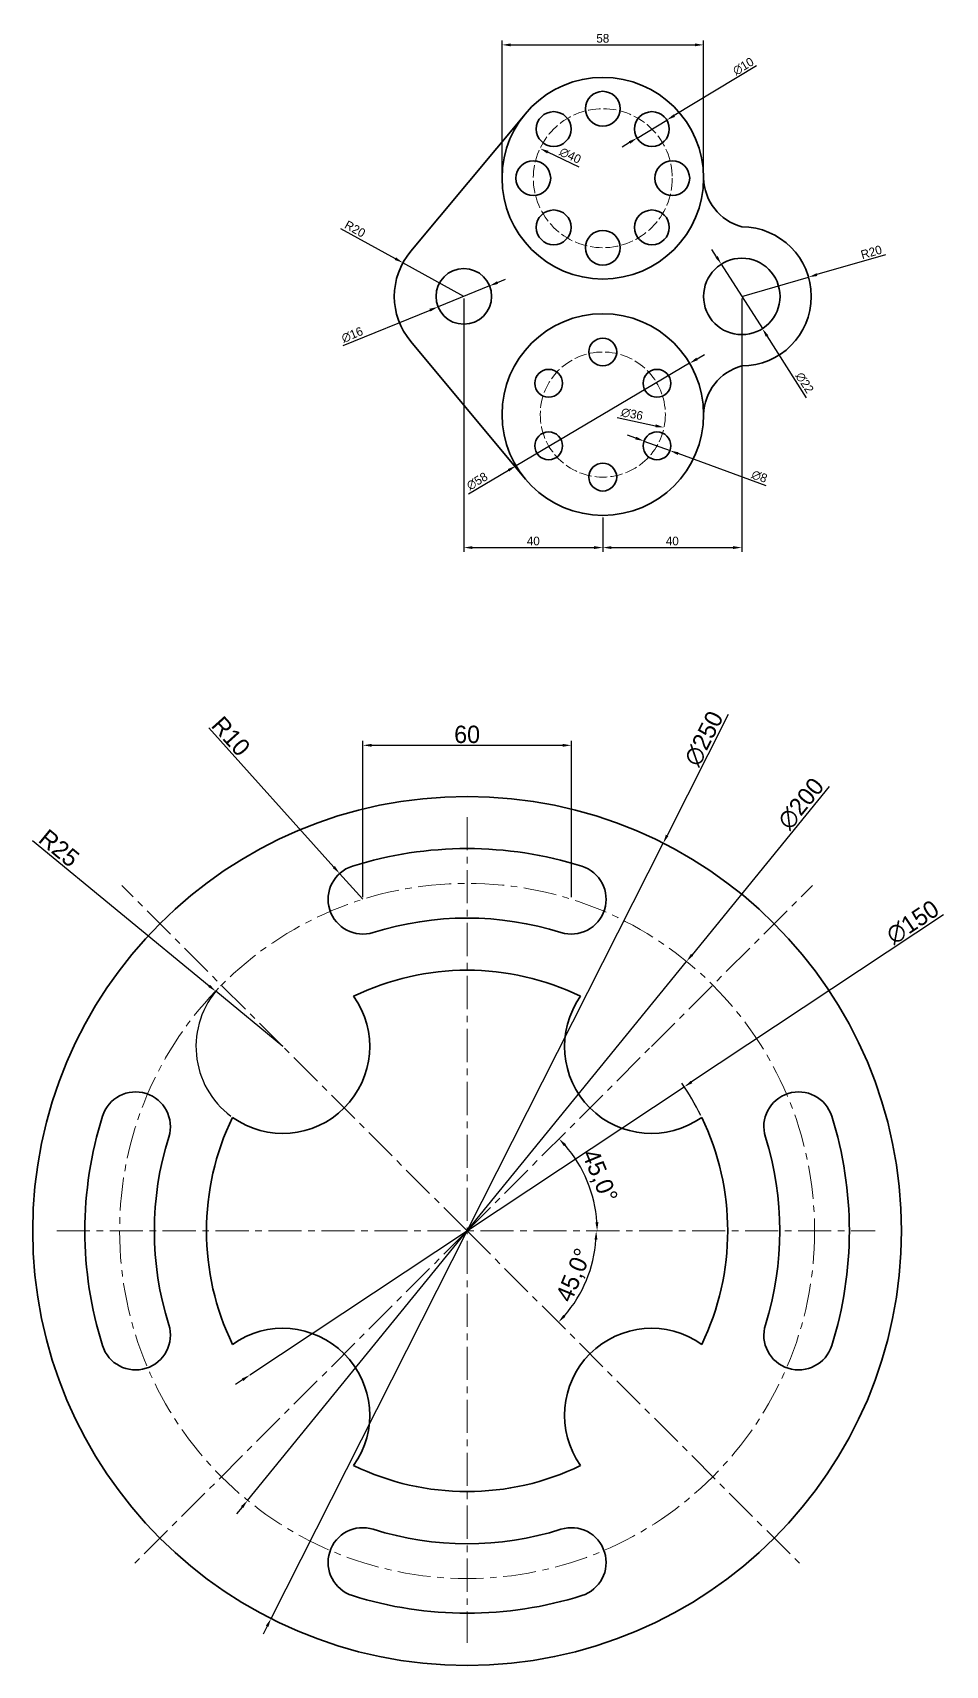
# Model space of a CAD drawing. Header units: millimetres. Extents: x 125 to 897, y -554 to 199.
# Drawn here: x 633.9 to 896.6, y -464.3 to 5.5 of the extents above; entities that cross this region are included whole.
import ezdxf

# ---------------------------------------------------------------- set-up
doc = ezdxf.new("R2010")
doc.units = ezdxf.units.MM
doc.header["$PDMODE"] = 35
doc.linetypes.add('ACAD_ISO02W100', pattern=[15, 12, -3])
doc.linetypes.add('CENTER', pattern=[50.8, 31.75, -6.35, 6.35, -6.35])
for name, color, linetype, lineweight in [('Centre', 1, 'CENTER', 18), ('Dimension', 112, 'Continuous', 18), ('Hidden', 5, 'ACAD_ISO02W100', 18), ('Object', 7, 'Continuous', 35)]:
    doc.layers.add(name, color=color, linetype=linetype, lineweight=lineweight)
doc.dimstyles.new('ISO-25', dxfattribs={"dimtxt": 2.5, "dimasz": 2.5, "dimexe": 1.25, "dimexo": 0.625, "dimtad": 1, "dimtxsty": 'Standard', "dimcen": 2.5, "dimadec": 0, "dimazin": 0, "dimtfac": 1, "dimtmove": 0, "dimatfit": 3, "dimfxl": 1, "dimarcsym": 0})

# ---------------------------------------------------------------- blocks, each defined once
blk = doc.blocks.new('*D72')
at = {"layer": 'Defpoints', "color": 0, "transparency": 16777216}
for p in [(827, 1.94), (769, -36.42), (827, -36.42)]:
    blk.add_point(p, dxfattribs=at)
at = {"layer": 'Dimension', "color": 0, "lineweight": -2, "transparency": 16777216}
for p, q in [((769, -35.79), (769, 3.19)), ((771.5, 1.94), (824.5, 1.94)), ((827, -35.79), (827, 3.19))]:
    blk.add_line(p, q, dxfattribs=at)
at = {"layer": 'Dimension', "color": 0, "transparency": 16777216}
for points in [[(771.5, 2.36), (771.5, 1.53), (769, 1.94)], [(824.5, 2.36), (824.5, 1.53), (827, 1.94)]]:
    blk.add_solid(points, dxfattribs=at)
at = {"layer": 'Dimension', "color": 0, "transparency": 16777216, "insert": (798, 3.82), "char_height": 2.5, "attachment_point": 5}
blk.add_mtext('58', dxfattribs=at)
blk = doc.blocks.new('*D73')
at = {"layer": 'Defpoints', "color": 0, "transparency": 16777216}
for p in [(779.92, -27.86), (816.08, -44.97)]:
    blk.add_point(p, dxfattribs=at)
at = {"layer": 'Dimension', "color": 0, "lineweight": -2, "transparency": 16777216}
blk.add_line((791.22, -33.21), (782.18, -28.93), dxfattribs=at)
at = {"layer": 'Dimension', "color": 0, "transparency": 16777216}
blk.add_solid([(782.36, -28.55), (782, -29.31), (779.92, -27.86)], dxfattribs=at)
at = {"layer": 'Dimension', "color": 0, "transparency": 16777216, "insert": (788.63, -29.91), "char_height": 2.5, "attachment_point": 5, "rotation": 334.6765}
blk.add_mtext('∅40', dxfattribs=at)
blk = doc.blocks.new('*D78')
at = {"layer": 'Defpoints', "color": 0, "transparency": 16777216}
for p in [(816.42, -19.69), (807.86, -24.85)]:
    blk.add_point(p, dxfattribs=at)
at = {"layer": 'Dimension', "color": 0, "lineweight": -2, "transparency": 16777216}
for p, q in [((842.26, -4.13), (818.57, -18.4)), ((807.86, -24.85), (816.42, -19.69)), ((805.72, -26.15), (803.58, -27.44))]:
    blk.add_line(p, q, dxfattribs=at)
at = {"layer": 'Dimension', "color": 0, "transparency": 16777216}
for points in [[(818.35, -18.05), (818.78, -18.76), (816.42, -19.69)], [(805.5, -25.79), (805.93, -26.5), (807.86, -24.85)]]:
    blk.add_solid(points, dxfattribs=at)
at = {"layer": 'Dimension', "color": 0, "transparency": 16777216, "insert": (838.44, -4.24), "char_height": 2.5, "attachment_point": 5, "rotation": 31.0702}
blk.add_mtext('∅10', dxfattribs=at)
blk = doc.blocks.new('*D79')
at = {"layer": 'Defpoints', "color": 0, "transparency": 16777216}
for p in [(809.83, -112.04), (817.34, -114.79)]:
    blk.add_point(p, dxfattribs=at)
at = {"layer": 'Dimension', "color": 0, "lineweight": -2, "transparency": 16777216}
for p, q in [((807.49, -111.18), (805.14, -110.32)), ((809.83, -112.04), (817.34, -114.79)), ((844.97, -124.93), (819.69, -115.66))]:
    blk.add_line(p, q, dxfattribs=at)
at = {"layer": 'Dimension', "color": 0, "transparency": 16777216}
for points in [[(807.63, -110.79), (807.34, -111.57), (809.83, -112.04)], [(819.83, -115.27), (819.55, -116.05), (817.34, -114.79)]]:
    blk.add_solid(points, dxfattribs=at)
at = {"layer": 'Dimension', "color": 0, "transparency": 16777216, "insert": (843.07, -122.24), "char_height": 2.5, "attachment_point": 5, "rotation": 339.8431}
blk.add_mtext('∅8', dxfattribs=at)
blk = doc.blocks.new('*D80')
at = {"layer": 'Defpoints', "color": 0, "transparency": 16777216}
for p in [(832.09, -61.14), (843.91, -79.69)]:
    blk.add_point(p, dxfattribs=at)
at = {"layer": 'Dimension', "color": 0, "lineweight": -2, "transparency": 16777216}
for p, q in [((830.74, -59.03), (829.4, -56.93)), ((832.09, -61.14), (843.91, -79.69)), ((856.62, -99.61), (845.26, -81.8))]:
    blk.add_line(p, q, dxfattribs=at)
at = {"layer": 'Dimension', "color": 0, "transparency": 16777216}
for points in [[(831.09, -58.81), (830.39, -59.26), (832.09, -61.14)], [(845.61, -81.58), (844.91, -82.02), (843.91, -79.69)]]:
    blk.add_solid(points, dxfattribs=at)
at = {"layer": 'Dimension', "color": 0, "transparency": 16777216, "insert": (856.07, -95.26), "char_height": 2.5, "attachment_point": 5, "rotation": 302.526}
blk.add_mtext('∅22', dxfattribs=at)
blk = doc.blocks.new('*D81')
at = {"layer": 'Defpoints', "color": 0, "transparency": 16777216}
for p in [(857.21, -64.87), (838, -70.42)]:
    blk.add_point(p, dxfattribs=at)
at = {"layer": 'Dimension', "color": 0, "lineweight": -2, "transparency": 16777216}
for p, q in [((879.4, -58.46), (859.62, -64.17)), ((838, -70.42), (857.21, -64.87))]:
    blk.add_line(p, q, dxfattribs=at)
at = {"layer": 'Dimension', "color": 0, "transparency": 16777216}
blk.add_solid([(859.5, -63.77), (859.73, -64.57), (857.21, -64.87)], dxfattribs=at)
at = {"layer": 'Dimension', "color": 0, "transparency": 16777216, "insert": (875.28, -57.7), "char_height": 2.5, "attachment_point": 5, "rotation": 16.11}
blk.add_mtext('R20', dxfattribs=at)
blk = doc.blocks.new('*D82')
at = {"layer": 'Defpoints', "color": 0, "transparency": 16777216}
for p in [(740.48, -60.76), (758, -70.42)]:
    blk.add_point(p, dxfattribs=at)
at = {"layer": 'Dimension', "color": 0, "lineweight": -2, "transparency": 16777216}
for p, q in [((722.51, -50.86), (738.29, -59.56)), ((758, -70.42), (740.48, -60.76))]:
    blk.add_line(p, q, dxfattribs=at)
at = {"layer": 'Dimension', "color": 0, "transparency": 16777216}
blk.add_solid([(738.5, -59.19), (738.09, -59.92), (740.48, -60.76)], dxfattribs=at)
at = {"layer": 'Dimension', "color": 0, "transparency": 16777216, "insert": (726.7, -51.02), "char_height": 2.5, "attachment_point": 5, "rotation": 331.1374}
blk.add_mtext('R20', dxfattribs=at)
blk = doc.blocks.new('*D83')
at = {"layer": 'Defpoints', "color": 0, "transparency": 16777216}
for p in [(765.41, -67.4), (750.59, -73.44)]:
    blk.add_point(p, dxfattribs=at)
at = {"layer": 'Dimension', "color": 0, "lineweight": -2, "transparency": 16777216}
for p, q in [((767.72, -66.45), (770.04, -65.51)), ((765.41, -67.4), (750.59, -73.44)), ((723.32, -84.55), (748.28, -74.38))]:
    blk.add_line(p, q, dxfattribs=at)
at = {"layer": 'Dimension', "color": 0, "transparency": 16777216}
for points in [[(767.57, -66.07), (767.88, -66.84), (765.41, -67.4)], [(748.12, -73.99), (748.43, -74.76), (750.59, -73.44)]]:
    blk.add_solid(points, dxfattribs=at)
at = {"layer": 'Dimension', "color": 0, "transparency": 16777216, "insert": (725.89, -81.47), "char_height": 2.5, "attachment_point": 5, "rotation": 22.1672}
blk.add_mtext('∅16', dxfattribs=at)
blk = doc.blocks.new('*D84')
at = {"layer": 'Defpoints', "color": 0, "transparency": 16777216}
for p in [(822.97, -89.67), (773.03, -119.16)]:
    blk.add_point(p, dxfattribs=at)
at = {"layer": 'Dimension', "color": 0, "lineweight": -2, "transparency": 16777216}
for p, q in [((825.12, -88.4), (827.28, -87.13)), ((822.97, -89.67), (773.03, -119.16)), ((759.39, -127.22), (770.88, -120.43))]:
    blk.add_line(p, q, dxfattribs=at)
at = {"layer": 'Dimension', "color": 0, "transparency": 16777216}
for points in [[(824.91, -88.04), (825.34, -88.76), (822.97, -89.67)], [(770.66, -120.08), (771.09, -120.79), (773.03, -119.16)]]:
    blk.add_solid(points, dxfattribs=at)
at = {"layer": 'Dimension', "color": 0, "transparency": 16777216, "insert": (761.84, -123.59), "char_height": 2.5, "attachment_point": 5, "rotation": 30.5634}
blk.add_mtext('∅58', dxfattribs=at)
blk = doc.blocks.new('*D85')
at = {"layer": 'Defpoints', "color": 0, "transparency": 16777216}
for p in [(758, -70.42), (798, -133.42), (798, -142.69)]:
    blk.add_point(p, dxfattribs=at)
at = {"layer": 'Dimension', "color": 0, "lineweight": -2, "transparency": 16777216}
for p, q in [((758, -71.04), (758, -143.94)), ((798, -134.04), (798, -143.94)), ((760.5, -142.69), (795.5, -142.69))]:
    blk.add_line(p, q, dxfattribs=at)
at = {"layer": 'Dimension', "color": 0, "transparency": 16777216}
for points in [[(760.5, -142.27), (760.5, -143.11), (758, -142.69)], [(795.5, -142.27), (795.5, -143.11), (798, -142.69)]]:
    blk.add_solid(points, dxfattribs=at)
at = {"layer": 'Dimension', "color": 0, "transparency": 16777216, "insert": (778, -140.81), "char_height": 2.5, "attachment_point": 5}
blk.add_mtext('40', dxfattribs=at)
blk = doc.blocks.new('*D86')
at = {"layer": 'Defpoints', "color": 0, "transparency": 16777216}
for p in [(838, -70.42), (798, -133.42), (838, -142.69)]:
    blk.add_point(p, dxfattribs=at)
at = {"layer": 'Dimension', "color": 0, "lineweight": -2, "transparency": 16777216}
for p, q in [((838, -71.04), (838, -143.94)), ((798, -134.04), (798, -143.94)), ((800.5, -142.69), (835.5, -142.69))]:
    blk.add_line(p, q, dxfattribs=at)
at = {"layer": 'Dimension', "color": 0, "transparency": 16777216}
for points in [[(800.5, -142.27), (800.5, -143.11), (798, -142.69)], [(835.5, -142.27), (835.5, -143.11), (838, -142.69)]]:
    blk.add_solid(points, dxfattribs=at)
at = {"layer": 'Dimension', "color": 0, "transparency": 16777216, "insert": (818, -140.81), "char_height": 2.5, "attachment_point": 5}
blk.add_mtext('40', dxfattribs=at)
blk = doc.blocks.new('*D87')
at = {"layer": 'Defpoints', "color": 0, "transparency": 16777216}
for p in [(780.39, -100.69), (815.61, -108.15)]:
    blk.add_point(p, dxfattribs=at)
at = {"layer": 'Dimension', "color": 0, "lineweight": -2, "transparency": 16777216}
blk.add_line((802.15, -105.3), (813.16, -107.63), dxfattribs=at)
at = {"layer": 'Dimension', "color": 0, "transparency": 16777216}
blk.add_solid([(813.25, -107.22), (813.08, -108.04), (815.61, -108.15)], dxfattribs=at)
at = {"layer": 'Dimension', "color": 0, "transparency": 16777216, "insert": (806.42, -104.28), "char_height": 2.5, "attachment_point": 5, "rotation": 348.0395}
blk.add_mtext('∅36', dxfattribs=at)
blk = doc.blocks.new('*U89')
at = {"ltscale": 7.5}
blk.add_arc((-5.26, -5.26), 25, 324.5941, 125.4059, dxfattribs=at)
blk = doc.blocks.new('*U91')
at = {"layer": 'Object', "color": 0, "linetype": 'ByBlock', "lineweight": -2, "transparency": 16777216}
for p, rotation in [((197.54, 360.79), 270), ((293.09, 360.79), 180), ((293.09, 265.24), 89.99999999999999)]:
    blk.add_blockref('*U89', p, dxfattribs=dict(at, rotation=rotation))
blk.add_blockref('*U89', (197.54, 265.24), dxfattribs=at)
blk = doc.blocks.new('*D97')
at = {"layer": 'Defpoints', "color": 0, "transparency": 16777216}
for p in [(815.38, -227.75), (702.52, -450.83)]:
    blk.add_point(p, dxfattribs=at)
at = {"layer": 'Dimension', "color": 0, "lineweight": -2, "transparency": 16777216}
for p, q in [((834.12, -190.7), (816.51, -225.52)), ((702.52, -450.83), (815.38, -227.75)), ((701.39, -453.06), (700.27, -455.29))]:
    blk.add_line(p, q, dxfattribs=at)
at = {"layer": 'Dimension', "color": 0, "transparency": 16777216}
for points in [[(816.13, -225.33), (816.88, -225.7), (815.38, -227.75)], [(701.02, -452.87), (701.77, -453.24), (702.52, -450.83)]]:
    blk.add_solid(points, dxfattribs=at)
at = {"layer": 'Dimension', "color": 0, "transparency": 16777216, "insert": (827.1, -197.66), "char_height": 5, "attachment_point": 5, "rotation": 63.1655}
blk.add_mtext('∅250', dxfattribs=at)
blk = doc.blocks.new('*D98')
at = {"layer": 'Defpoints', "color": 0, "transparency": 16777216}
for p in [(822.11, -261.76), (695.79, -416.81)]:
    blk.add_point(p, dxfattribs=at)
at = {"layer": 'Dimension', "color": 0, "lineweight": -2, "transparency": 16777216}
for p, q in [((863.13, -211.42), (823.69, -259.82)), ((695.79, -416.81), (822.11, -261.76)), ((694.21, -418.75), (692.63, -420.69))]:
    blk.add_line(p, q, dxfattribs=at)
at = {"layer": 'Dimension', "color": 0, "transparency": 16777216}
for points in [[(823.37, -259.56), (824.02, -260.08), (822.11, -261.76)], [(693.88, -418.49), (694.53, -419.01), (695.79, -416.81)]]:
    blk.add_solid(points, dxfattribs=at)
at = {"layer": 'Dimension', "color": 0, "transparency": 16777216, "insert": (855.05, -216.39), "char_height": 5, "attachment_point": 5, "rotation": 50.8289}
blk.add_mtext('∅200', dxfattribs=at)
blk = doc.blocks.new('*D99')
at = {"layer": 'Defpoints', "color": 0, "transparency": 16777216}
for p in [(821.45, -297.84), (696.45, -380.74)]:
    blk.add_point(p, dxfattribs=at)
at = {"layer": 'Dimension', "color": 0, "lineweight": -2, "transparency": 16777216}
for p, q in [((896.04, -248.38), (823.54, -296.45)), ((696.45, -380.74), (821.45, -297.84)), ((694.36, -382.12), (692.28, -383.5))]:
    blk.add_line(p, q, dxfattribs=at)
blk.add_arc((758.95, -339.29), 75, 26.2893, 34.5058, dxfattribs=at)
at = {"layer": 'Dimension', "color": 0, "transparency": 16777216}
for points in [[(823.31, -296.11), (823.77, -296.8), (821.45, -297.84)], [(694.13, -381.77), (694.59, -382.47), (696.45, -380.74)]]:
    blk.add_solid(points, dxfattribs=at)
at = {"layer": 'Dimension', "color": 0, "transparency": 16777216, "insert": (887.19, -250.49), "char_height": 5, "attachment_point": 5, "rotation": 33.5508}
blk.add_mtext('∅150', dxfattribs=at)
blk = doc.blocks.new('*D100')
at = {"layer": 'Defpoints', "color": 0, "transparency": 16777216}
for p in [(686.62, -270.36), (705.92, -286.25)]:
    blk.add_point(p, dxfattribs=at)
at = {"layer": 'Dimension', "color": 0, "lineweight": -2, "transparency": 16777216}
for p, q in [((633.92, -226.96), (684.69, -268.77)), ((705.92, -286.25), (686.62, -270.36))]:
    blk.add_line(p, q, dxfattribs=at)
blk.add_arc((705.92, -286.25), 25, 137.6615, 233.1617, dxfattribs=at)
at = {"layer": 'Dimension', "color": 0, "transparency": 16777216}
blk.add_solid([(684.95, -268.45), (684.42, -269.09), (686.62, -270.36)], dxfattribs=at)
at = {"layer": 'Dimension', "color": 0, "transparency": 16777216, "insert": (641.54, -229.18), "char_height": 5, "attachment_point": 5, "rotation": 320.5263}
blk.add_mtext('R25', dxfattribs=at)
blk = doc.blocks.new('*D101')
at = {"layer": 'Defpoints', "color": 0, "transparency": 16777216}
for p in [(722.26, -236.46), (728.95, -243.89)]:
    blk.add_point(p, dxfattribs=at)
at = {"layer": 'Dimension', "color": 0, "lineweight": -2, "transparency": 16777216}
for p, q in [((684.61, -194.57), (720.59, -234.6)), ((728.95, -243.89), (722.26, -236.46))]:
    blk.add_line(p, q, dxfattribs=at)
at = {"layer": 'Dimension', "color": 0, "transparency": 16777216}
blk.add_solid([(720.9, -234.32), (720.28, -234.88), (722.26, -236.46)], dxfattribs=at)
at = {"layer": 'Dimension', "color": 0, "transparency": 16777216, "insert": (690.97, -196.98), "char_height": 5, "attachment_point": 5, "rotation": 311.9566}
blk.add_mtext('R10', dxfattribs=at)
blk = doc.blocks.new('*D102')
at = {"layer": 'Defpoints', "color": 0, "transparency": 16777216}
for p in [(811.98, -286.25), (795.11, -329.6), (640.85, -339.29), (758.95, -339.29), (876.4, -339.29)]:
    blk.add_point(p, dxfattribs=at)
at = {"layer": 'Dimension', "color": 0, "lineweight": -2, "transparency": 16777216}
blk.add_arc((758.95, -339.29), 37.43, 3.8271, 41.1729, dxfattribs=at)
at = {"layer": 'Dimension', "color": 0, "transparency": 16777216}
for points in [[(786.82, -314.93), (787.43, -314.36), (785.42, -312.82)], [(796.72, -336.77), (795.88, -336.8), (796.38, -339.29)]]:
    blk.add_solid(points, dxfattribs=at)
at = {"layer": 'Dimension', "color": 0, "transparency": 16777216, "insert": (796.81, -323.61), "char_height": 5, "attachment_point": 5, "rotation": 292.5}
blk.add_mtext('45,0°', dxfattribs=at)
blk = doc.blocks.new('*D103')
at = {"layer": 'Defpoints', "color": 0, "transparency": 16777216}
for p in [(640.85, -339.29), (758.95, -339.29), (876.4, -339.29), (791.13, -357.87), (855.32, -435.66)]:
    blk.add_point(p, dxfattribs=at)
at = {"layer": 'Dimension', "color": 0, "lineweight": -2, "transparency": 16777216}
blk.add_arc((758.95, -339.29), 37.16, 318.8554, 356.1446, dxfattribs=at)
at = {"layer": 'Dimension', "color": 0, "transparency": 16777216}
for points in [[(795.61, -341.77), (796.44, -341.8), (796.11, -339.29)], [(787.24, -364.02), (786.63, -363.45), (785.23, -365.56)]]:
    blk.add_solid(points, dxfattribs=at)
at = {"layer": 'Dimension', "color": 0, "transparency": 16777216, "insert": (790.01, -352.15), "char_height": 5, "attachment_point": 5, "rotation": 67.5}
blk.add_mtext('45,0°', dxfattribs=at)
blk = doc.blocks.new('*D104')
at = {"layer": 'Defpoints', "color": 0, "transparency": 16777216}
for p in [(788.95, -199.58), (728.95, -243.89), (788.95, -243.89)]:
    blk.add_point(p, dxfattribs=at)
at = {"layer": 'Dimension', "color": 0, "lineweight": -2, "transparency": 16777216}
for p, q in [((728.95, -243.27), (728.95, -198.33)), ((731.45, -199.58), (786.45, -199.58)), ((788.95, -243.27), (788.95, -198.33))]:
    blk.add_line(p, q, dxfattribs=at)
at = {"layer": 'Dimension', "color": 0, "transparency": 16777216}
for points in [[(731.45, -199.17), (731.45, -200), (728.95, -199.58)], [(786.45, -199.17), (786.45, -200), (788.95, -199.58)]]:
    blk.add_solid(points, dxfattribs=at)
at = {"layer": 'Dimension', "color": 0, "transparency": 16777216, "insert": (758.95, -196.46), "char_height": 5, "attachment_point": 5}
blk.add_mtext('60', dxfattribs=at)

msp = doc.modelspace()

# ---------------------------------------------------------------- linework, layer by layer
at = {"layer": 'Centre', "ltscale": 0.3}
for p, q in [((758.95, -220.22), (758.95, -457.8)), ((640.85, -339.29), (876.4, -339.29)), ((758.95, -339.29), (662.58, -435.66)), ((758.95, -339.29), (855.32, -435.66))]:
    msp.add_line(p, q, dxfattribs=at)
for points in [[(758.95, -339.29), (705.92, -286.25), (659.55, -239.88)], [(758.95, -339.29), (811.98, -286.25), (858.35, -239.88)]]:
    msp.add_lwpolyline(points, dxfattribs=at)
msp.add_circle((758.95, -339.29), 100, dxfattribs=at)
at = {"layer": 'Hidden', "ltscale": 0.3}
for centre, radius in [((798, -36.42), 20), ((798, -104.42), 18)]:
    msp.add_circle(centre, radius, dxfattribs=at)
at = {"layer": 'Object'}
for points in [[(742.78, -57.44), (775.71, -17.87)], [(742.78, -83.4), (775.71, -122.97)]]:
    msp.add_lwpolyline(points, dxfattribs=at)
for centre, radius in [((798, -36.42), 29), ((798, -16.42), 5), ((783.86, -22.27), 5), ((812.14, -22.27), 5), ((778, -36.42), 5), ((818, -36.42), 5), ((783.86, -50.56), 5), ((812.14, -50.56), 5), ((798, -56.42), 5), ((838, -70.42), 11), ((758, -70.42), 8), ((798, -104.42), 29), ((798, -86.42), 4), ((782.41, -95.42), 4), ((813.59, -95.42), 4), ((782.41, -113.42), 4), ((813.59, -113.42), 4), ((798, -122.42), 4), ((758.95, -339.29), 125)]:
    msp.add_circle(centre, radius, dxfattribs=at)
for centre, radius, start, end in [((841.99, -35.96), 15, 181.7527, 254.5618), ((838, -70.42), 20, 270, 90), ((758, -70.42), 20, 139.5371, 220.4629), ((841.99, -104.88), 15, 105.4382, 178.2473), ((758.95, -339.29), 110, 252.5424, 287.4576)]:
    msp.add_arc(centre, radius, start, end, dxfattribs=at)
at = {"layer": 'Object', "ltscale": 7.5}
for centre, radius, start, end in [((758.95, -339.29), 110, 72.5424, 107.4576), ((728.95, -243.89), 10, 107.4576, 287.4576), ((788.95, -243.89), 10, 252.5424, 72.5424), ((758.95, -339.29), 90, 72.5424, 107.4576), ((758.95, -339.29), 75, 64.1881, 115.8119), ((663.56, -309.29), 10, 342.5424, 162.5424), ((854.34, -309.29), 10, 17.4576, 197.4576), ((758.95, -339.29), 110, 162.5424, 197.4576), ((758.95, -339.29), 75, 154.1881, 205.8119), ((758.95, -339.29), 75, 334.1881, 25.8119), ((758.95, -339.29), 110, 342.5424, 17.4576), ((758.95, -339.29), 90, 162.5424, 197.4576), ((758.95, -339.29), 90, 342.5424, 17.4576), ((663.56, -369.29), 10, 197.4576, 17.4576), ((854.34, -369.29), 10, 162.5424, 342.5424), ((758.95, -339.29), 75, 244.1881, 295.8119), ((728.95, -434.68), 10, 72.5424, 252.5424), ((758.95, -339.29), 90, 252.5424, 287.4576), ((788.95, -434.68), 10, 287.4576, 107.4576)]:
    msp.add_arc(centre, radius, start, end, dxfattribs=at)

# ---------------------------------------------------------------- block references
at = {"layer": 'Object'}
msp.add_blockref('*U91', (513.63, -652.3), dxfattribs=at)

# ---------------------------------------------------------------- dimensions: what is measured, and where the dimension line sits
at = {"layer": 'Dimension'}
for base, p1, p2, override, picture, middle in [((827, 1.94), (769, -36.42), (827, -36.42), {"dimdec": 1, "dimadec": 1, "dimtdec": 1, "dimfrac": 2}, '*D72', (798, 3.82)), ((798, -142.69), (758, -70.42), (798, -133.42), {"dimdec": 1, "dimadec": 1, "dimtdec": 1, "dimfrac": 2}, '*D85', (778, -140.81)), ((838, -142.69), (798, -133.42), (838, -70.42), {"dimdec": 1, "dimadec": 1, "dimtdec": 1, "dimfrac": 2}, '*D86', (818, -140.81)), ((788.95, -199.58), (728.95, -243.89), (788.95, -243.89), {"dimtxt": 5, "dimdec": 1, "dimadec": 1, "dimtdec": 1, "dimfrac": 2}, '*D104', (758.95, -196.46))]:
    dim = msp.add_linear_dim(base=base, p1=p1, p2=p2, dimstyle='ISO-25', override=override, dxfattribs=at)
    dim.commit()
    dim.dimension.update_dxf_attribs({"geometry": picture, "text_midpoint": middle})
for p1, p2, override, picture, middle in [((807.86, -24.85), (816.42, -19.69), {"dimdec": 1, "dimadec": 1, "dimtdec": 1, "dimfrac": 2}, '*D78', (839.41, -5.85)), ((816.08, -44.97), (779.92, -27.86), {"dimdec": 1, "dimadec": 1, "dimtdec": 1, "dimfrac": 2}, '*D73', (787.83, -31.6)), ((832.09, -61.14), (843.91, -79.69), {"dimdec": 1, "dimadec": 1, "dimtdec": 1, "dimfrac": 2}, '*D80', (854.49, -96.27)), ((765.41, -67.4), (750.59, -73.44), {"dimdec": 1, "dimadec": 1, "dimtdec": 1, "dimfrac": 2}, '*D83', (726.6, -83.21)), ((822.97, -89.67), (773.03, -119.16), {"dimdec": 1, "dimadec": 1, "dimtdec": 1, "dimfrac": 2}, '*D84', (762.79, -125.21)), ((780.39, -100.69), (815.61, -108.15), {"dimdec": 1, "dimadec": 1, "dimtdec": 1, "dimfrac": 2}, '*D87', (806.03, -106.12)), ((809.83, -112.04), (817.34, -114.79), {"dimdec": 1, "dimadec": 1, "dimtdec": 1, "dimfrac": 2}, '*D79', (842.42, -124)), ((702.52, -450.83), (815.38, -227.75), {"dimtxt": 5, "dimdec": 1, "dimadec": 1, "dimtdec": 1, "dimfrac": 2}, '*D97', (829.89, -199.07)), ((695.79, -416.81), (822.11, -261.76), {"dimtxt": 5, "dimdec": 1, "dimadec": 1, "dimtdec": 1, "dimfrac": 2}, '*D98', (857.47, -218.36)), ((696.45, -380.74), (821.45, -297.84), {"dimtxt": 5, "dimdec": 1, "dimadec": 1, "dimtdec": 1, "dimfrac": 2}, '*D99', (888.92, -253.1))]:
    dim = msp.add_diameter_dim_2p(p1=p1, p2=p2, dimstyle='ISO-25', override=override, dxfattribs=at)
    dim.commit()
    dim.dimension.update_dxf_attribs({"geometry": picture, "text_midpoint": middle, "dimtype": 163})
for center, mpoint, override, picture, middle in [((758, -70.42), (740.48, -60.76), {"dimdec": 1, "dimadec": 1, "dimtdec": 1, "dimfrac": 2}, '*D82', (725.8, -52.67)), ((838, -70.42), (857.21, -64.87), {"dimdec": 1, "dimadec": 1, "dimtdec": 1, "dimfrac": 2}, '*D81', (875.8, -59.5)), ((728.95, -243.89), (722.26, -236.46), {"dimtxt": 5, "dimdec": 1, "dimadec": 1, "dimtdec": 1, "dimfrac": 2}, '*D101', (688.65, -199.07)), ((705.92, -286.25), (686.62, -270.36), {"dimtxt": 5, "dimdec": 1, "dimadec": 1, "dimtdec": 1, "dimfrac": 2}, '*D100', (639.55, -231.59))]:
    dim = msp.add_radius_dim(center=center, mpoint=mpoint, dimstyle='ISO-25', override=override, dxfattribs=at)
    dim.commit()
    dim.dimension.update_dxf_attribs({"geometry": picture, "text_midpoint": middle, "dimtype": 164})
for base, line1, line2, picture, middle in [((795.11, -329.6), ((640.85, -339.29), (876.4, -339.29)), ((758.95, -339.29), (811.98, -286.25)), '*D102', (796.81, -323.61)), ((791.13, -357.87), ((758.95, -339.29), (855.32, -435.66)), ((640.85, -339.29), (876.4, -339.29)), '*D103', (790.01, -352.15))]:
    dim = msp.add_angular_dim_2l(base=base, line1=line1, line2=line2, dimstyle='ISO-25', override={"dimtxt": 5, "dimdec": 1, "dimadec": 1, "dimtdec": 1, "dimfrac": 2}, dxfattribs=at)
    dim.commit()
    dim.dimension.update_dxf_attribs({"geometry": picture, "text_midpoint": middle})

doc.saveas('drawing.dxf')
